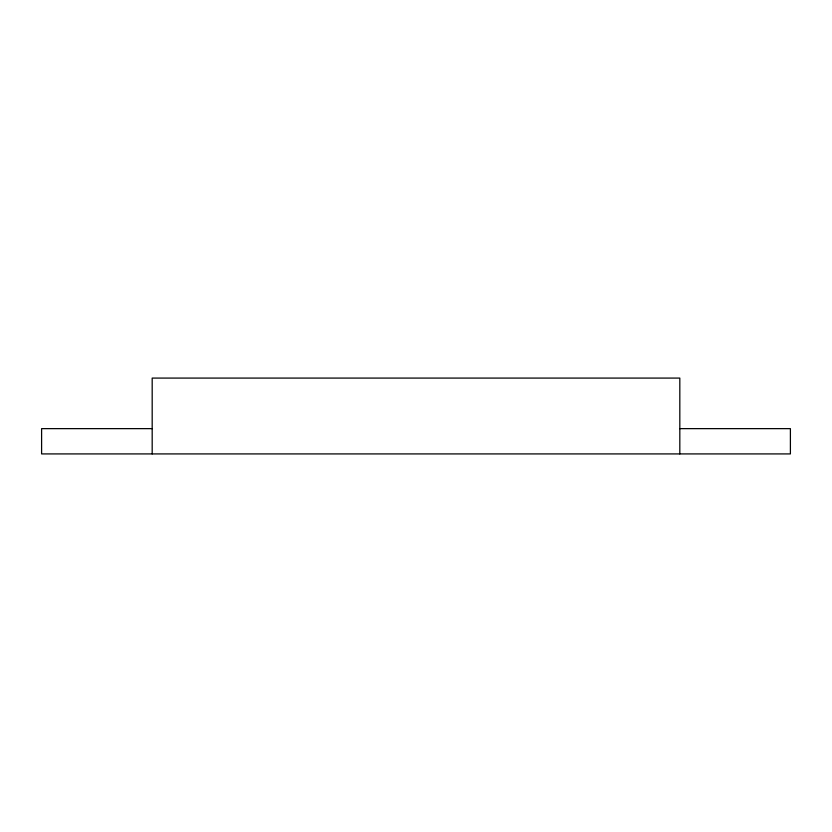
<?xml version="1.0" encoding="UTF-8"?>
<svg xmlns="http://www.w3.org/2000/svg" width="832" height="832" viewBox="0 0 832 832"><rect width="100%" height="100%" fill="white"/><g stroke="black" fill="none" stroke-linecap="round" stroke-linejoin="round"><path stroke-width="1.25" d="M152.183 428.636L41.6 428.636L41.6 453.918L790.4 453.918L790.4 428.636L679.817 428.636M679.817 453.918L679.817 378.082L152.183 378.082L152.183 453.918"/></g></svg>
